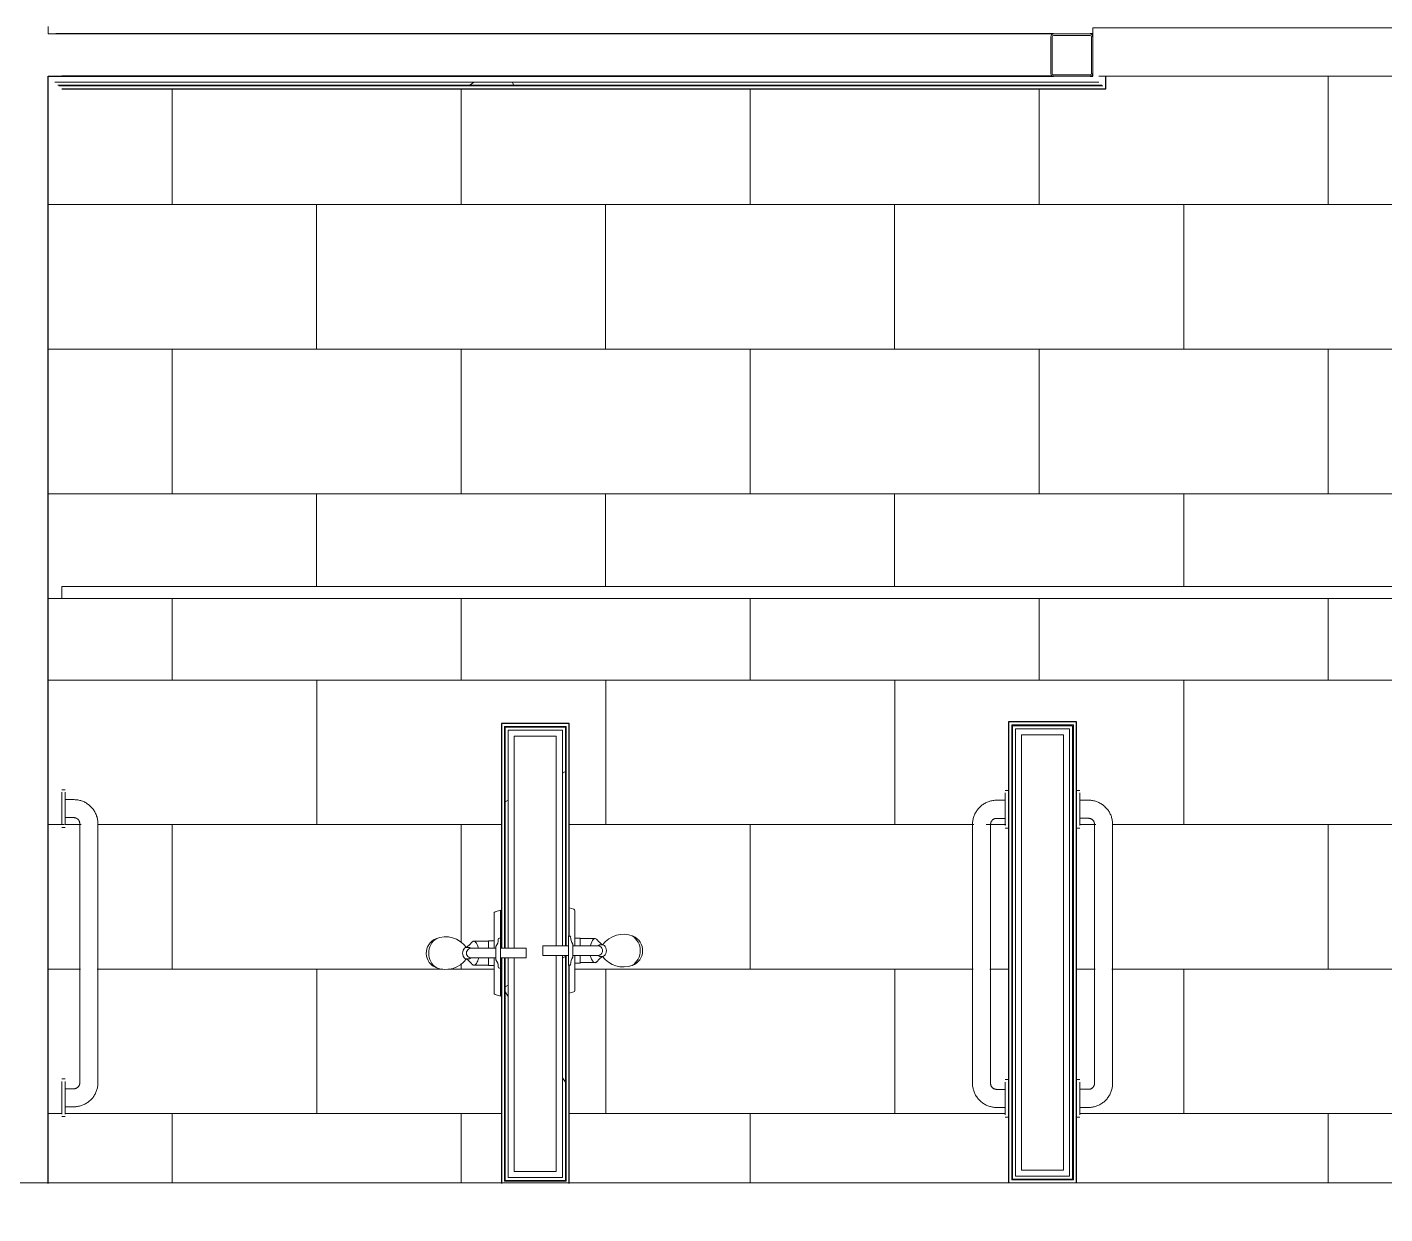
# Model space of a CAD drawing. Header units: inches. Extents: x 20008 to 27263, y -26025 to -19005.
# Drawn here: x 25519.6 to 25632.4, y -22789.9 to -22691.4 of the extents above; entities that cross this region are included whole.
import ezdxf

# ---------------------------------------------------------------- set-up
doc = ezdxf.new("R2010")
doc.units = ezdxf.units.IN
doc.header["$MEASUREMENT"] = 0
for name, color, linetype, lineweight in [('A-FLOR', 192, 'Continuous', 9), ('A-FLOR-PATT', 8, 'Continuous', 9), ('A-GENM', 13, 'Continuous', 9), ('A-WALL', 113, 'Continuous', 9), ('A-WALL-PATT', 111, 'Continuous', 25), ('I-WALL', 2, 'Continuous', 9), ('P-SANR-FIXT', 6, 'Continuous', 9), ('Q-SPCQ', 91, 'Continuous', 9), ('S-BEAM', 12, 'Continuous', 9), ('S-COLS', 52, 'Continuous', 9)]:
    doc.layers.add(name, color=color, linetype=linetype, lineweight=lineweight)
pattern_1 = [(296.565, (38.4, 23.04), (0.00014, 153.59998), [17.173, -326.287]), (33.69, (46.08, 7.68), (0.0002, 153.6001), [27.691, -526.122]), (33.69, (199.68, 7.68), (0.0002, 153.6001), [27.691, -526.122]), (33.69, (353.28, 7.68), (0.0002, 153.6001), [27.691, -526.122]), (116.565, (69.12, 23.04), (0.00014, 153.59998), [17.173, -326.287]), (213.69, (61.44, 38.4), (0.0002, 153.6001), [27.691, -526.122]), (213.69, (215.04, 38.4), (0.0002, 153.6001), [27.691, -526.122]), (213.69, (368.64, 38.4), (0.0002, 153.6001), [27.691, -526.122]), (26.565, (99.84, 23.04), (0.00014, 153.6), [34.346, -309.114]), (26.565, (253.44, 23.04), (0.00014, 153.6), [34.346, -309.114]), (270, (130.56, 38.4), (153.6, 9e-15), [15.36, -138.24]), (225, (130.56, 23.04), (-1e-14, 153.60056), [21.722, -195.501]), (135, (115.2, 7.68), (1e-14, 153.60056), [21.722, -195.501]), (288.435, (69.12, 69.12), (0.00018, 153.600364), [24.286, -461.44]), (18.435, (76.8, 46.08), (0.0002, 153.60036), [24.286, -461.44]), (18.435, (230.4, 46.08), (0.0002, 153.60036), [24.286, -461.44]), (18.435, (384, 46.08), (0.0002, 153.60036), [24.286, -461.44]), (135, (99.84, 53.76), (1e-14, 153.60056), [21.722, -195.501]), (180, (84.48, 69.12), (-2e-14, -153.6), [15.36, -138.24]), (251.565, (30.72, 107.52), (-0.00018, 153.600364), [24.286, -461.44]), (315, (23.04, 84.48), (-1e-14, 153.60056), [21.722, -195.501]), (71.565, (38.4, 69.12), (-0.00018, 153.600364), [24.286, -461.44]), (135, (46.08, 92.16), (1e-14, 153.60056), [21.722, -195.501]), (225, (92.16, 107.52), (-1e-14, 153.60056), [21.722, -195.501]), (123.69, (76.8, 92.16), (0.00018, 153.6001), [27.691, -526.122]), (123.69, (230.4, 92.16), (0.00018, 153.6001), [27.691, -526.122]), (26.565, (61.44, 115.2), (0.00014, 153.6), [17.173, -326.287]), (26.565, (215.04, 115.2), (0.00014, 153.6), [17.173, -326.287]), (315, (76.8, 122.88), (-1e-14, 153.60056), [21.722, -195.501]), (213.69, (145.92, 145.92), (0.0002, 153.6001), [27.691, -526.122]), (213.69, (299.52, 145.92), (0.0002, 153.6001), [27.691, -526.122]), (213.69, (453.12, 145.92), (0.0002, 153.6001), [27.691, -526.122]), (296.565, (122.88, 130.56), (0.00014, 153.59998), [17.173, -326.287]), (45, (130.56, 115.2), (1e-14, 153.60056), [21.722, -195.501]), (90, (145.92, 130.56), (-153.6, 9e-15), [15.36, -138.24]), (213.69, (76.8, 153.6), (0.0002, 153.6001), [27.691, -526.122]), (213.69, (230.4, 153.6), (0.0002, 153.6001), [27.691, -526.122]), (213.69, (384, 153.6), (0.0002, 153.6001), [27.691, -526.122]), (315, (53.76, 138.24), (-1e-14, 153.60056), [10.861, -206.362]), (26.565, (61.44, 130.56), (0.00014, 153.6), [17.173, -326.287]), (26.565, (215.04, 130.56), (0.00014, 153.6), [17.173, -326.287]), (90, (76.8, 138.24), (-153.6, 9e-15), [15.36, -138.24]), (333.435, (15.36, 145.92), (-0.00014, 153.6), [17.173, -326.287]), (333.435, (168.96, 145.92), (-0.00014, 153.6), [17.173, -326.287]), (243.435, (30.72, 138.24), (-0.00014, 153.59998), [17.173, -326.287]), (161.565, (23.04, 122.88), (-0.0002, 153.60036), [24.286, -461.44]), (161.565, (176.64, 122.88), (-0.0002, 153.60036), [24.286, -461.44]), (161.565, (330.24, 122.88), (-0.0002, 153.60036), [24.286, -461.44]), (45, (0, 130.56), (1e-14, 153.60056), [21.722, -195.501]), (26.565, (7.68, 0), (0.00014, 153.6), [17.173, -326.287]), (26.565, (161.28, 0), (0.00014, 153.6), [17.173, -326.287]), (116.565, (23.04, 7.68), (0.00014, 153.59998), [17.173, -326.287]), (206.565, (15.36, 23.04), (0.00014, 153.6), [17.173, -326.287]), (206.565, (168.96, 23.04), (0.00014, 153.6), [17.173, -326.287]), (296.565, (0, 15.36), (0.00014, 153.59998), [17.173, -326.287]), (14.036, (115.2, 69.12), (0.0002, 153.6), [31.665, -601.644]), (14.036, (268.8, 69.12), (0.0002, 153.6), [31.665, -601.644]), (14.036, (422.4, 69.12), (0.0002, 153.6), [31.665, -601.644]), (14.036, (576, 69.12), (0.0002, 153.6), [31.665, -601.644]), (135, (145.92, 76.8), (1e-14, 153.60056), [21.722, -195.501]), (198.435, (130.56, 92.16), (0.0002, 153.60036), [24.286, -461.44]), (198.435, (284.16, 92.16), (0.0002, 153.60036), [24.286, -461.44]), (198.435, (437.76, 92.16), (0.0002, 153.60036), [24.286, -461.44]), (296.565, (107.52, 84.48), (0.00014, 153.59998), [17.173, -326.287]), (333.435, (7.68, 46.08), (-0.00014, 153.6), [17.173, -326.287]), (333.435, (161.28, 46.08), (-0.00014, 153.6), [17.173, -326.287]), (45, (23.04, 38.4), (1e-14, 153.60056), [10.861, -206.362]), (116.565, (30.72, 46.08), (0.00014, 153.59998), [17.173, -326.287]), (225, (23.04, 61.44), (-1e-14, 153.60056), [21.722, -195.501])]

# ---------------------------------------------------------------- blocks, each defined once
blk = doc.blocks.new('817_Grab_Bars - 8170-001240-V50-Site Plan - Phase 1')
at = {"layer": 'Q-SPCQ', "color": 7}
for p, q in [((25522.8, -22754.67), (25522.52, -22754.67)), ((25522.52, -22756.23), (25522.52, -22754.88)), ((25522.8, -22754.88), (25522.8, -22756.23)), ((25523.52, -22755.48), (25522.8, -22755.48)), ((25522.52, -22757.59), (25522.52, -22756.23)), ((25522.8, -22756.23), (25522.8, -22757.59)), ((25522.52, -22757.8), (25522.8, -22757.8)), ((25522.8, -22756.98), (25523.52, -22756.98)), ((25524.02, -22757.48), (25524.02, -22778.98)), ((25525.52, -22778.98), (25525.52, -22757.48)), ((25522.8, -22778.67), (25522.52, -22778.67)), ((25522.52, -22780.23), (25522.52, -22778.88)), ((25522.8, -22778.88), (25522.8, -22780.23)), ((25522.52, -22781.59), (25522.52, -22780.23)), ((25523.52, -22779.48), (25522.8, -22779.48)), ((25522.8, -22780.23), (25522.8, -22781.59)), ((25522.8, -22780.98), (25523.52, -22780.98)), ((25522.52, -22781.8), (25522.8, -22781.8))]:
    blk.add_line(p, q, dxfattribs=at)
at = {"layer": 'Q-SPCQ', "color": 7, "flags": 128}
for points in [[(25525.52, -22757.48), (25525.51, -22757.4), (25525.51, -22757.32), (25525.5, -22757.25), (25525.49, -22757.17), (25525.48, -22757.09), (25525.46, -22757.01), (25525.44, -22756.93), (25525.41, -22756.86), (25525.39, -22756.78), (25525.36, -22756.71), (25525.32, -22756.63), (25525.29, -22756.56), (25525.25, -22756.49), (25525.21, -22756.42), (25525.17, -22756.36), (25525.12, -22756.29), (25525.07, -22756.23), (25525.02, -22756.17), (25524.96, -22756.11), (25524.91, -22756.05), (25524.85, -22756), (25524.79, -22755.94), (25524.73, -22755.89), (25524.66, -22755.85), (25524.6, -22755.8), (25524.53, -22755.76), (25524.46, -22755.72), (25524.39, -22755.68), (25524.31, -22755.65), (25524.24, -22755.62), (25524.16, -22755.59), (25524.09, -22755.57), (25524.01, -22755.55), (25523.93, -22755.53), (25523.86, -22755.51), (25523.78, -22755.5), (25523.7, -22755.49), (25523.62, -22755.49), (25523.54, -22755.48), (25523.52, -22755.48)], [(25523.52, -22756.98), (25523.54, -22756.98), (25523.56, -22756.99), (25523.58, -22756.99), (25523.59, -22756.99), (25523.61, -22756.99), (25523.63, -22757), (25523.65, -22757), (25523.67, -22757.01), (25523.69, -22757.02), (25523.71, -22757.02), (25523.73, -22757.03), (25523.75, -22757.04), (25523.76, -22757.05), (25523.78, -22757.06), (25523.8, -22757.07), (25523.81, -22757.08), (25523.83, -22757.1), (25523.84, -22757.11), (25523.86, -22757.12), (25523.87, -22757.14), (25523.89, -22757.15), (25523.9, -22757.17), (25523.91, -22757.18), (25523.92, -22757.2), (25523.94, -22757.21), (25523.95, -22757.23), (25523.96, -22757.25), (25523.97, -22757.27), (25523.97, -22757.28), (25523.98, -22757.3), (25523.99, -22757.32), (25523.99, -22757.34), (25524, -22757.36), (25524, -22757.38), (25524.01, -22757.4), (25524.01, -22757.42), (25524.01, -22757.44), (25524.01, -22757.46), (25524.02, -22757.48), (25524.02, -22757.48)], [(25523.52, -22780.98), (25523.6, -22780.98), (25523.68, -22780.98), (25523.75, -22780.97), (25523.83, -22780.96), (25523.91, -22780.94), (25523.99, -22780.93), (25524.07, -22780.91), (25524.14, -22780.88), (25524.22, -22780.86), (25524.29, -22780.83), (25524.37, -22780.79), (25524.44, -22780.76), (25524.51, -22780.72), (25524.58, -22780.68), (25524.64, -22780.64), (25524.71, -22780.59), (25524.77, -22780.54), (25524.83, -22780.49), (25524.89, -22780.43), (25524.95, -22780.38), (25525, -22780.32), (25525.06, -22780.26), (25525.11, -22780.2), (25525.15, -22780.13), (25525.2, -22780.07), (25525.24, -22780), (25525.28, -22779.93), (25525.32, -22779.86), (25525.35, -22779.78), (25525.38, -22779.71), (25525.41, -22779.63), (25525.43, -22779.56), (25525.45, -22779.48), (25525.47, -22779.4), (25525.49, -22779.32), (25525.5, -22779.25), (25525.51, -22779.17), (25525.51, -22779.09), (25525.52, -22779.01), (25525.52, -22778.98)], [(25524.02, -22778.98), (25524.01, -22779), (25524.01, -22779.02), (25524.01, -22779.04), (25524.01, -22779.06), (25524.01, -22779.08), (25524, -22779.1), (25524, -22779.12), (25523.99, -22779.14), (25523.98, -22779.16), (25523.98, -22779.18), (25523.97, -22779.2), (25523.96, -22779.22), (25523.95, -22779.23), (25523.94, -22779.25), (25523.93, -22779.27), (25523.92, -22779.28), (25523.9, -22779.3), (25523.89, -22779.31), (25523.88, -22779.33), (25523.86, -22779.34), (25523.85, -22779.36), (25523.83, -22779.37), (25523.82, -22779.38), (25523.8, -22779.39), (25523.79, -22779.41), (25523.77, -22779.42), (25523.75, -22779.43), (25523.73, -22779.43), (25523.71, -22779.44), (25523.7, -22779.45), (25523.68, -22779.46), (25523.66, -22779.46), (25523.64, -22779.47), (25523.62, -22779.47), (25523.6, -22779.48), (25523.58, -22779.48), (25523.56, -22779.48), (25523.54, -22779.48), (25523.52, -22779.48), (25523.52, -22779.48)]]:
    blk.add_lwpolyline(points, dxfattribs=at)
blk = doc.blocks.new('817_Grab_Bars - 8170-001240-25748-Site Plan - Phase 1')
at = {"layer": 'Q-SPCQ', "color": 7}
for p, q in [((25395.61, -22755.55), (25394.89, -22755.55)), ((25395.89, -22754.73), (25395.61, -22754.73)), ((25395.61, -22756.3), (25395.61, -22754.94)), ((25395.61, -22757.65), (25395.61, -22756.3)), ((25392.89, -22757.55), (25392.89, -22779.05)), ((25394.39, -22779.05), (25394.39, -22757.55)), ((25394.89, -22757.05), (25395.61, -22757.05)), ((25395.61, -22757.86), (25395.89, -22757.86)), ((25395.89, -22778.73), (25395.61, -22778.73)), ((25395.61, -22780.3), (25395.61, -22778.94)), ((25395.61, -22779.55), (25394.89, -22779.55)), ((25395.61, -22781.65), (25395.61, -22780.3)), ((25394.89, -22781.05), (25395.61, -22781.05)), ((25395.61, -22781.86), (25395.89, -22781.86))]:
    blk.add_line(p, q, dxfattribs=at)
at = {"layer": 'Q-SPCQ', "color": 7, "flags": 128}
for points in [[(25394.89, -22755.55), (25394.81, -22755.55), (25394.73, -22755.55), (25394.65, -22755.56), (25394.57, -22755.57), (25394.49, -22755.59), (25394.41, -22755.6), (25394.34, -22755.62), (25394.26, -22755.65), (25394.19, -22755.68), (25394.11, -22755.7), (25394.04, -22755.74), (25393.97, -22755.77), (25393.9, -22755.81), (25393.83, -22755.85), (25393.76, -22755.9), (25393.7, -22755.94), (25393.63, -22755.99), (25393.57, -22756.04), (25393.51, -22756.1), (25393.46, -22756.15), (25393.4, -22756.21), (25393.35, -22756.27), (25393.3, -22756.34), (25393.25, -22756.4), (25393.21, -22756.47), (25393.17, -22756.53), (25393.13, -22756.6), (25393.09, -22756.68), (25393.06, -22756.75), (25393.03, -22756.82), (25393, -22756.9), (25392.97, -22756.97), (25392.95, -22757.05), (25392.93, -22757.13), (25392.92, -22757.21), (25392.91, -22757.29), (25392.9, -22757.37), (25392.89, -22757.45), (25392.89, -22757.53), (25392.89, -22757.55)], [(25394.39, -22757.55), (25394.39, -22757.53), (25394.39, -22757.51), (25394.39, -22757.49), (25394.4, -22757.47), (25394.4, -22757.45), (25394.4, -22757.43), (25394.41, -22757.41), (25394.42, -22757.39), (25394.42, -22757.37), (25394.43, -22757.35), (25394.44, -22757.33), (25394.45, -22757.32), (25394.46, -22757.3), (25394.47, -22757.28), (25394.48, -22757.26), (25394.49, -22757.25), (25394.5, -22757.23), (25394.51, -22757.22), (25394.53, -22757.2), (25394.54, -22757.19), (25394.56, -22757.17), (25394.57, -22757.16), (25394.59, -22757.15), (25394.6, -22757.14), (25394.62, -22757.13), (25394.64, -22757.12), (25394.65, -22757.11), (25394.67, -22757.1), (25394.69, -22757.09), (25394.71, -22757.08), (25394.73, -22757.07), (25394.75, -22757.07), (25394.77, -22757.06), (25394.79, -22757.06), (25394.81, -22757.05), (25394.83, -22757.05), (25394.84, -22757.05), (25394.86, -22757.05), (25394.88, -22757.05), (25394.89, -22757.05)], [(25392.89, -22779.05), (25392.89, -22779.13), (25392.9, -22779.21), (25392.9, -22779.29), (25392.92, -22779.37), (25392.93, -22779.44), (25392.95, -22779.52), (25392.97, -22779.6), (25392.99, -22779.68), (25393.02, -22779.75), (25393.05, -22779.83), (25393.08, -22779.9), (25393.12, -22779.97), (25393.15, -22780.04), (25393.2, -22780.11), (25393.24, -22780.18), (25393.29, -22780.24), (25393.34, -22780.3), (25393.39, -22780.37), (25393.44, -22780.42), (25393.5, -22780.48), (25393.56, -22780.54), (25393.62, -22780.59), (25393.68, -22780.64), (25393.74, -22780.69), (25393.81, -22780.73), (25393.88, -22780.77), (25393.95, -22780.81), (25394.02, -22780.85), (25394.09, -22780.88), (25394.17, -22780.91), (25394.24, -22780.94), (25394.32, -22780.96), (25394.39, -22780.98), (25394.47, -22781), (25394.55, -22781.02), (25394.63, -22781.03), (25394.71, -22781.04), (25394.79, -22781.04), (25394.87, -22781.05), (25394.89, -22781.05)], [(25394.89, -22779.55), (25394.87, -22779.55), (25394.85, -22779.55), (25394.83, -22779.54), (25394.81, -22779.54), (25394.79, -22779.54), (25394.77, -22779.53), (25394.75, -22779.53), (25394.73, -22779.52), (25394.71, -22779.51), (25394.7, -22779.51), (25394.68, -22779.5), (25394.66, -22779.49), (25394.64, -22779.48), (25394.62, -22779.47), (25394.61, -22779.46), (25394.59, -22779.45), (25394.58, -22779.44), (25394.56, -22779.42), (25394.55, -22779.41), (25394.53, -22779.4), (25394.52, -22779.38), (25394.5, -22779.37), (25394.49, -22779.35), (25394.48, -22779.33), (25394.47, -22779.32), (25394.46, -22779.3), (25394.45, -22779.28), (25394.44, -22779.26), (25394.43, -22779.25), (25394.42, -22779.23), (25394.42, -22779.21), (25394.41, -22779.19), (25394.41, -22779.17), (25394.4, -22779.15), (25394.4, -22779.13), (25394.39, -22779.11), (25394.39, -22779.09), (25394.39, -22779.07), (25394.39, -22779.05), (25394.39, -22779.05)]]:
    blk.add_lwpolyline(points, dxfattribs=at)
blk = doc.blocks.new('Shower Tile Threshold - Shower Tile Threshold-209406-Site Plan - Phase 1')
at = {"layer": 'A-GENM', "color": 7}
for p, q in [((-36, -5.8), (-36, -5.5)), ((12, -5.5), (12, -5.8)), ((-36, -6), (-36, -5.8)), ((-36, -6), (12, -6)), ((12, -5.8), (12, -6))]:
    blk.add_line(p, q, dxfattribs=at)
blk = doc.blocks.new('Shower-Unit-Zurn-Z7301-SS-MT-DV2P-HW - Z7301-SS-MT-DV2P-HW-253514-Site Plan - Phase 1')
at = {"layer": 'P-SANR-FIXT', "color": 7}
for p, q in [((-0.48, 2.64), (-0.48, 2.84)), ((-0.4, 0.38), (-0.4, 2.46)), ((0.4, 2.46), (0.4, 0.38)), ((0.48, 2.84), (0.48, 2.64)), ((-1, 0.99), (-1, 2.23)), ((1, 2.23), (1, 0.99)), ((-3.56, 0), (-3.43, 0.45)), ((-1.24, 0), (-3.56, 0)), ((-3.31, 0.54), (-1.03, 0.54)), ((-1.24, 0), (-1.24, 0.1)), ((-1.03, 0.99), (-1, 0.99)), ((-1.03, 0.54), (-1.03, 0.99)), ((-1.03, 0.54), (-0.4, 0.54)), ((-1, 0.99), (-0.4, 0.99)), ((-0.55, 0.38), (-0.4, 0.38)), ((-0.4, 0.38), (0.4, 0.38)), ((0.4, 0.99), (1, 0.99)), ((0.4, 0.54), (1.03, 0.54)), ((0.4, 0.38), (0.55, 0.38)), ((1, 0.99), (1.03, 0.99)), ((1.03, 0.99), (1.03, 0.54)), ((1.03, 0.54), (3.31, 0.54)), ((1.24, 0.1), (1.24, 0)), ((3.56, 0), (1.24, 0)), ((3.43, 0.45), (3.56, 0)), ((-0.4, 0), (-1.24, 0)), ((-0.4, -2.13), (-0.4, 0)), ((-0.4, 0), (0.4, 0)), ((0.4, 0), (0.4, -2.13)), ((1.24, 0), (0.4, 0)), ((0.4, -2.13), (-0.4, -2.13))]:
    blk.add_line(p, q, dxfattribs=at)
for centre, radius, start, end in [((0, 4.86), 1.31, 23.5819, 159.9825), ((0, 4.51), 1.46, 32.9208, 147.0792), ((0.79, 4.57), 2.15, 159.9825, 233.8466), ((-0.79, 4.57), 2.15, 306.1534, 22.1739), ((-0.63, 2.12), 0.388, 129.5027, 162.4973), ((-2.26, 4.09), 2.18, 309.5027, 324.82), ((2.26, 4.09), 2.18, 215.1859, 230.4973), ((0.63, 2.12), 0.388, 17.5027, 50.4973), ((-3.31, 0.42), 0.125, 90, 164), ((-1.14, 0.1), 0.0945, 90, 180), ((-1.14, 1.21), 1.02, 270, 305.478), ((1.14, 1.21), 1.02, 234.522, 270), ((1.14, 0.1), 0.0945, 0, 90), ((3.31, 0.42), 0.125, 16, 90)]:
    blk.add_arc(centre, radius, start, end, dxfattribs=at)
for centre, major_axis, ratio, start_param, end_param in [((0, 2.84), (0.476, 0), 0.662364, 0, 3.141593), ((0, 2.46), (0.4, 0), 0.941821, 0, 3.141593), ((-0.11, 2.15), (1.11, 0.08), 0.351489, 5.17721, 6.593422)]:
    blk.add_ellipse(centre, major_axis=major_axis, ratio=ratio, start_param=start_param, end_param=end_param, dxfattribs=at)
blk.add_open_spline([(-0.42, 1.83), (-0.46, 1.84), (-0.57, 1.87), (-0.78, 1.95), (-0.96, 2.08), (-1.02, 2.22), (-0.98, 2.3), (-0.94, 2.34)], degree=3, knots=[0.0572746, 0.0572746, 0.0572746, 0.0572746, 0.1428571, 0.2857143, 0.5714286, 0.7857143, 1, 1, 1, 1], dxfattribs=at)
for points in [[(-0.4, 2.46), (-0.42, 2.48), (-0.44, 2.52), (-0.47, 2.58), (-0.48, 2.62), (-0.48, 2.64)], [(0.48, 2.64), (0.48, 2.62), (0.47, 2.58), (0.44, 2.52), (0.42, 2.48), (0.4, 2.46)]]:
    blk.add_open_spline(points, degree=3, dxfattribs=at)
blk = doc.blocks.new('Shower-Unit-Zurn-Z7301-SS-MT-DV2P-HW - Z7301-SS-MT-DV2P-HW-253545-Site Plan - Phase 1')
at = {"layer": 'P-SANR-FIXT', "color": 7}
for p, q in [((0.4, 2.13), (-0.4, 2.13)), ((-0.4, 2.13), (-0.4, 0)), ((0.4, 0), (0.4, 2.13)), ((-0.4, 0), (-1.24, 0)), ((-1.24, 0), (-1.24, -0.1)), ((-0.4, 0), (0.4, 0)), ((1.24, 0), (0.4, 0)), ((1.24, -0.1), (1.24, 0)), ((-3.54, -0.06), (-3.43, -0.45)), ((-3.31, -0.54), (-1.03, -0.54)), ((-1.03, -0.54), (-0.4, -0.54)), ((-1.03, -0.54), (-1.03, -0.99)), ((-1.03, -0.99), (-1, -0.99)), ((-1, -0.99), (-0.4, -0.99)), ((-1, -0.99), (-1, -2.23)), ((-0.55, -0.38), (-0.4, -0.38)), ((-0.4, -0.38), (-0.4, -2.46)), ((-0.4, -0.38), (0.4, -0.38)), ((0.4, -2.46), (0.4, -0.38)), ((0.4, -0.38), (0.55, -0.38)), ((0.4, -0.54), (1.03, -0.54)), ((0.4, -0.99), (1, -0.99)), ((1, -2.23), (1, -0.99)), ((1, -0.99), (1.03, -0.99)), ((1.03, -0.99), (1.03, -0.54)), ((1.03, -0.54), (3.31, -0.54)), ((3.43, -0.45), (3.54, -0.06)), ((-0.48, -2.64), (-0.48, -2.84)), ((0.48, -2.84), (0.48, -2.64))]:
    blk.add_line(p, q, dxfattribs=at)
for centre, radius, start, end in [((-3.31, -0.42), 0.125, 196, 270), ((-1.14, -0.1), 0.0945, 180, 270), ((-1.14, -1.21), 1.02, 54.522, 90), ((1.14, -1.21), 1.02, 90, 125.478), ((1.14, -0.1), 0.0945, 270, 360), ((3.31, -0.42), 0.125, 270, 344), ((-0.63, -2.12), 0.388, 197.5027, 230.4973), ((0.63, -2.12), 0.388, 309.5027, 342.4973), ((0.79, -4.57), 2.15, 126.1534, 200.0175), ((-2.26, -4.09), 2.18, 35.18, 50.4973), ((2.26, -4.09), 2.18, 129.5027, 144.8141), ((-0.79, -4.57), 2.15, 337.8261, 53.8466), ((0, -4.86), 1.31, 200.0175, 336.4181), ((0, -4.51), 1.46, 212.9208, 327.0792)]:
    blk.add_arc(centre, radius, start, end, dxfattribs=at)
for centre, major_axis, ratio, start_param, end_param in [((-0.11, -2.15), (-1.11, 0.08), 0.351489, 2.831356, 4.247568), ((0, -2.84), (-0.476, 0), 0.662364, 0, 3.141593), ((0, -2.46), (-0.4, 0), 0.941821, 0, 3.141593)]:
    blk.add_ellipse(centre, major_axis=major_axis, ratio=ratio, start_param=start_param, end_param=end_param, dxfattribs=at)
blk.add_open_spline([(-0.42, -1.83), (-0.46, -1.84), (-0.57, -1.87), (-0.78, -1.95), (-0.96, -2.08), (-1.02, -2.22), (-0.98, -2.3), (-0.94, -2.34)], degree=3, knots=[0.0572746, 0.0572746, 0.0572746, 0.0572746, 0.1428571, 0.2857143, 0.5714286, 0.7857143, 1, 1, 1, 1], dxfattribs=at)
for points in [[(-0.4, -2.46), (-0.42, -2.48), (-0.44, -2.52), (-0.47, -2.58), (-0.48, -2.62), (-0.48, -2.64)], [(0.48, -2.64), (0.48, -2.62), (0.47, -2.58), (0.44, -2.52), (0.42, -2.48), (0.4, -2.46)]]:
    blk.add_open_spline(points, degree=3, dxfattribs=at)
blk = doc.blocks.new('HSS-Hollow Structural Section-Column - HSS3-1_2X3-1_2X1_8-V65-Site Plan - Phase 1')
at = {"layer": 'S-COLS'}
h = blk.add_hatch(dxfattribs=at)
h.set_pattern_fill('FP_32', color=256, style=0, pattern_type=2)
h.set_pattern_definition([(45, (-25606.39, 22693.678), (-25.342707, 25.342707), []), (45, (-25606.39, 22732.078), (-25.342707, 25.342707), [])])
h.paths.add_polyline_path([(1.52, -1.75), (1.52, -1.63), (-1.52, -1.75)], flags=0)
h.paths.add_polyline_path([(1.63, -1.52), (1.75, -1.52), (1.63, 1.52)], flags=0)
h.paths.add_polyline_path([(-1.75, -1.52), (-1.63, -1.52), (-1.75, 1.52)], flags=0)
at = {"layer": 'S-COLS', "color": 50, "lineweight": 15}
for p, q in [((-1.75, 1.52), (-1.75, -1.52)), ((-1.63, -1.52), (-1.63, 1.52)), ((1.52, 1.75), (-1.52, 1.75)), ((-1.52, 1.63), (1.52, 1.63)), ((1.63, 1.52), (1.63, -1.52)), ((1.75, -1.52), (1.75, 1.52)), ((1.52, -1.63), (-1.52, -1.63)), ((-1.52, -1.75), (1.52, -1.75))]:
    blk.add_line(p, q, dxfattribs=at)
for centre, radius, start, end in [((-1.52, 1.52), 0.232, 90, 180), ((-1.52, 1.52), 0.116, 90, 180), ((1.52, 1.52), 0.232, 360, 90), ((1.52, 1.52), 0.116, 0, 90), ((-1.52, -1.52), 0.232, 180, 270), ((-1.52, -1.52), 0.116, 180, 270), ((1.52, -1.52), 0.232, 270, 360), ((1.52, -1.52), 0.116, 270, 360)]:
    blk.add_arc(centre, radius, start, end, dxfattribs=at)
blk = doc.blocks.new('Locker Rooms and Restrooms_rvt-1-Site Plan - Phase 1')
at = {"layer": 'A-FLOR-PATT'}
h = blk.add_hatch(dxfattribs=at)
h.set_pattern_fill('FP_31', color=27, style=0, pattern_type=2)
h.set_pattern_definition([(180, (26059.64, -22730.123), (48, -23.996), [48, 0, 0, 0]), (270, (26035.64, -22718.125), (48, 3e-15), [11.998, -11.998]), (270, (26047.64, -22730.123), (48, 3e-15), [11.998, -11.998]), (270, (26023.64, -22730.123), (48, 3e-15), [11.998, -11.998]), (180, (26059.64, -22742.12), (48, -23.996), [48, 0, 0, 0]), (270, (26011.64, -22718.125), (48, 3e-15), [11.998, -11.998])])
h.paths.add_polyline_path([(25521.39, -22738.8), (25522.52, -22738.8), (25522.52, -22737.8), (25736.83, -22737.8), (25736.83, -22738.8), (25737.27, -22738.8), (25737.27, -22695.43), (25608.64, -22695.45), (25608.64, -22695.93), (25608.89, -22695.93), (25608.95, -22696.24), (25609.2, -22696.24), (25609.2, -22696.49), (25522.52, -22696.49), (25522.52, -22696.18), (25522.27, -22696.18), (25522.2, -22695.93), (25521.95, -22695.93), (25521.95, -22695.43), (25521.39, -22695.43), (25521.39, -22722.09)], flags=0)
h = blk.add_hatch(dxfattribs=at)
h.set_pattern_fill('FP_30', color=27, style=0, pattern_type=2)
h.set_pattern_definition([(0, (25627.648, -22757.59), (-48, 23.996), [48, 0, 0, 0]), (90, (25651.65, -22769.59), (-48, 3e-15), [11.998, -11.998]), (90, (25639.65, -22757.59), (-48, 3e-15), [11.998, -11.998]), (90, (25663.65, -22757.59), (-48, 3e-15), [11.998, -11.998]), (0, (25627.648, -22745.592), (-48, 23.996), [48, 0, 0, 0]), (90, (25675.65, -22769.59), (-48, 3e-15), [11.998, -11.998])])
h.paths.add_polyline_path([(25531.71, -22796.91), (25672.89, -22796.8), (25672.83, -22795.3), (25521.39, -22795.3), (25521.39, -22796.91)], flags=0)
h.paths.add_polyline_path([(25559.27, -22749.17), (25559.34, -22749.48), (25559.33, -22749.42)], flags=0)
h.paths.add_polyline_path([(25599.14, -22780.23), (25599.48, -22780.23), (25599.41, -22780.04), (25599.14, -22780.07)], flags=0)
h.paths.add_polyline_path([(25598.95, -22756.54), (25598.95, -22756.88), (25599.12, -22756.86), (25599.1, -22756.54), (25598.98, -22756.54)], flags=0)
h.paths.add_polyline_path([(25601.39, -22749.04), (25601.47, -22749.35), (25601.45, -22749.29)], flags=0)
h.paths.add_polyline_path([(25608.76, -22756.35), (25608.42, -22756.35), (25608.49, -22756.53), (25608.76, -22756.5)], flags=0)
h.paths.add_polyline_path([(25608.96, -22780.03), (25608.96, -22779.7), (25608.79, -22779.71), (25608.8, -22780.04), (25608.93, -22780.04)], flags=0)
h.paths.add_polyline_path([(25643.52, -22749.04), (25643.59, -22749.35), (25643.58, -22749.29)], flags=0)
h.paths.add_polyline_path([(25683.39, -22778.53), (25683.73, -22778.53), (25683.66, -22778.34), (25683.39, -22778.37)], flags=0)
h.paths.add_polyline_path([(25683.2, -22754.84), (25683.2, -22755.18), (25683.37, -22755.16), (25683.35, -22754.83), (25683.23, -22754.84)], flags=0)
h.paths.add_polyline_path([(25558.44, -22787.3), (25559.02, -22787.3), (25558.95, -22771.8), (25558.41, -22771.55), (25558.41, -22769.26), (25556.49, -22769.06), (25556.12, -22768.71), (25555.41, -22769.31), (25554.97, -22769.49), (25554.5, -22769.57), (25554.02, -22769.55), (25553.3, -22769.27), (25552.95, -22768.87), (25552.83, -22768.58), (25552.91, -22767.67), (25553.37, -22767.15), (25553.64, -22767.01), (25554.5, -22766.88), (25555.41, -22767.14), (25556.27, -22767.64), (25556.72, -22767.24), (25558.41, -22767.21), (25558.44, -22764.91), (25558.95, -22764.67), (25559.02, -22749.17), (25564.64, -22749.17), (25564.64, -22764.49), (25565.12, -22764.71), (25565.12, -22766.99), (25567.04, -22767.2), (25567.41, -22767.55), (25568.12, -22766.92), (25569.03, -22766.67), (25569.96, -22766.82), (25570.45, -22767.2), (25570.72, -22767.75), (25570.58, -22768.66), (25570.16, -22769.11), (25569.51, -22769.34), (25569.03, -22769.36), (25568.56, -22769.28), (25567.99, -22769.02), (25567.53, -22768.62), (25567.4, -22768.5), (25566.81, -22769.02), (25565.12, -22769.05), (25565.12, -22771.34), (25564.64, -22771.58), (25564.64, -22787.3), (25601.14, -22787.3), (25601.14, -22781.64), (25600.86, -22781.64), (25600.86, -22780.94), (25600.14, -22780.94), (25600.14, -22780.66), (25599.54, -22780.7), (25599.38, -22780.58), (25599.07, -22780.16), (25598.67, -22779.75), (25598.52, -22779.86), (25598.36, -22779.72), (25598.42, -22779.38), (25598.24, -22779.04), (25598.14, -22779.04), (25598.24, -22757.54), (25598.52, -22757.54), (25598.45, -22757.11), (25598.6, -22756.77), (25598.98, -22756.51), (25599.42, -22756.06), (25599.28, -22755.95), (25599.55, -22755.79), (25599.8, -22755.82), (25600.86, -22755.64), (25600.86, -22754.93), (25601.14, -22754.93), (25601.14, -22749.04), (25606.77, -22749.04), (25606.77, -22754.93), (25607.05, -22754.93), (25607.05, -22755.64), (25607.77, -22755.64), (25607.77, -22755.91), (25608.37, -22755.88), (25608.53, -22756), (25608.83, -22756.41), (25609.24, -22756.82), (25609.39, -22756.71), (25609.54, -22756.85), (25609.48, -22757.2), (25609.66, -22757.54), (25609.77, -22757.54), (25609.66, -22779.04), (25609.39, -22779.04), (25609.46, -22779.47), (25609.3, -22779.8), (25608.93, -22780.06), (25608.48, -22780.51), (25608.63, -22780.62), (25608.37, -22780.79), (25608.11, -22780.76), (25607.05, -22780.94), (25607.05, -22781.64), (25606.77, -22781.64), (25606.77, -22787.3), (25643.27, -22787.3), (25643.2, -22771.58), (25642.66, -22771.34), (25642.66, -22769.05), (25640.74, -22768.84), (25640.37, -22768.5), (25639.66, -22769.1), (25639.22, -22769.28), (25638.6, -22769.36), (25638.27, -22769.34), (25637.55, -22769.05), (25637.2, -22768.66), (25637.08, -22768.37), (25637.16, -22767.46), (25637.62, -22766.94), (25637.89, -22766.8), (25638.75, -22766.67), (25639.66, -22766.92), (25640.52, -22767.42), (25640.97, -22767.03), (25642.66, -22766.99), (25642.66, -22764.71), (25643.2, -22764.46), (25643.27, -22749.04), (25648.89, -22749.04), (25648.89, -22764.49), (25649.37, -22764.71), (25649.37, -22766.99), (25651.29, -22767.2), (25651.66, -22767.55), (25652.37, -22766.92), (25653.28, -22766.67), (25654.21, -22766.82), (25654.7, -22767.2), (25654.97, -22767.75), (25654.83, -22768.66), (25654.41, -22769.11), (25653.76, -22769.34), (25653.28, -22769.36), (25652.81, -22769.28), (25652.24, -22769.02), (25651.78, -22768.62), (25651.65, -22768.5), (25651.06, -22769.02), (25649.37, -22769.05), (25649.37, -22771.34), (25648.89, -22771.58), (25648.89, -22787.3), (25672.89, -22787.3), (25672.89, -22786.55), (25686.45, -22786.55), (25686.45, -22785.8), (25685.39, -22785.74), (25685.39, -22779.94), (25685.11, -22779.94), (25685.11, -22779.23), (25684.39, -22779.23), (25684.39, -22778.96), (25683.96, -22779.03), (25683.63, -22778.87), (25683.32, -22778.46), (25682.92, -22778.05), (25682.77, -22778.16), (25682.61, -22778.02), (25682.67, -22777.67), (25682.49, -22777.33), (25682.39, -22777.33), (25682.49, -22755.83), (25682.77, -22755.83), (25682.7, -22755.4), (25682.85, -22755.07), (25683.23, -22754.81), (25683.67, -22754.36), (25683.53, -22754.25), (25683.8, -22754.08), (25684.05, -22754.11), (25685.11, -22753.93), (25685.11, -22753.23), (25685.39, -22753.23), (25685.39, -22749.49), (25700.83, -22749.49), (25700.83, -22756.7), (25701.01, -22756.7), (25701.01, -22757.7), (25702.24, -22757.7), (25702.24, -22751.74), (25702.49, -22751.49), (25715.64, -22751.49), (25716.34, -22751.78), (25716.6, -22752.23), (25716.63, -22752.49), (25716.71, -22770.84), (25717.07, -22771.11), (25717.22, -22771.13), (25722.34, -22771.17), (25722.79, -22771.43), (25723.08, -22772.13), (25723.08, -22782.74), (25732.95, -22782.84), (25732.95, -22783.99), (25722.94, -22783.99), (25722.34, -22784.46), (25722.08, -22784.49), (25719.43, -22784.49), (25719.43, -22785.24), (25720.13, -22785.24), (25720.13, -22785.49), (25717.53, -22785.49), (25717.53, -22785.24), (25718.22, -22785.24), (25718.22, -22784.49), (25702.49, -22784.49), (25702.24, -22784.24), (25702.24, -22778.16), (25701.01, -22778.16), (25701.01, -22779.15), (25700.83, -22779.15), (25700.83, -22785.74), (25699.77, -22785.8), (25699.77, -22786.55), (25737.27, -22786.55), (25737.27, -22768.43), (25736.83, -22768.52), (25736.83, -22772.24), (25736.45, -22772.24), (25736.45, -22771.99), (25735.7, -22771.99), (25735.7, -22768.66), (25735.33, -22768.49), (25735.24, -22781.62), (25734.08, -22781.62), (25733.99, -22767.97), (25733.14, -22768.74), (25731.44, -22768.68), (25730.95, -22768.3), (25730.71, -22767.84), (25730.79, -22766.93), (25731.24, -22766.41), (25731.52, -22766.27), (25732.37, -22766.14), (25733.33, -22766.39), (25733.33, -22766.43), (25734.08, -22766.89), (25734.08, -22759.77), (25733.64, -22759.74), (25733.59, -22759.74), (25733.59, -22759.87), (25733.32, -22759.93), (25733.21, -22759.98), (25731.98, -22760.1), (25730.07, -22759.97), (25729.24, -22760.36), (25728.78, -22760.42), (25728.07, -22760.81), (25727.3, -22760.87), (25726.51, -22760.43), (25726.26, -22759.82), (25726.26, -22759.16), (25726.51, -22758.55), (25726.63, -22758.4), (25727.3, -22758.11), (25728.07, -22758.17), (25730.62, -22759.12), (25731.98, -22758.88), (25733.21, -22759), (25733.64, -22759.12), (25734.08, -22759.12), (25734.16, -22755.37), (25735.33, -22755.37), (25735.33, -22757.99), (25735.46, -22757.99), (25735.33, -22759.12), (25736.45, -22759.12), (25736.45, -22758.74), (25736.83, -22758.74), (25736.83, -22760.24), (25736.45, -22760.24), (25736.45, -22759.87), (25736.2, -22759.87), (25736.29, -22764.18), (25736.83, -22763.93), (25736.83, -22766.56), (25737.27, -22766.46), (25737.27, -22738.8), (25521.39, -22738.8), (25521.39, -22787.3), (25531.71, -22787.3)], flags=0)
h.paths.add_polyline_path([(25559.27, -22787.3), (25559.29, -22787.3), (25559.33, -22787.17), (25559.27, -22787.18)], flags=0)
h.paths.add_polyline_path([(25648.64, -22787.3), (25648.58, -22786.99), (25648.58, -22787.05)], flags=0)
h.paths.add_polyline_path([(25643.52, -22787.3), (25643.58, -22787.05), (25643.52, -22787.07)], flags=0)
h.paths.add_polyline_path([(25601.39, -22787.3), (25601.45, -22787.05), (25601.39, -22787.07)], flags=0)
h.paths.add_polyline_path([(25606.52, -22787.3), (25606.45, -22786.99), (25606.45, -22787.05)], flags=0)
h.paths.add_polyline_path([(25564.36, -22787.3), (25564.39, -22787.3), (25564.33, -22787.1), (25564.33, -22787.17)], flags=0)
h.paths.add_polyline_path([(25692.05, -22786.55), (25696.27, -22786.55), (25696.27, -22750.55), (25689.95, -22750.55), (25689.95, -22778.8), (25695.39, -22778.8), (25695.39, -22779.24), (25692.05, -22779.31), (25691.74, -22779.44), (25691.53, -22779.93), (25691.53, -22786.18), (25691.74, -22786.55)], flags=0)
h.paths.add_polyline_path([(25691.09, -22786.55), (25691.25, -22786.05), (25691.14, -22779.68), (25691.04, -22779.44), (25690.55, -22779.24), (25689.95, -22779.24), (25689.95, -22786.55), (25691.04, -22786.55)], flags=0)
h.paths.add_polyline_path([(25733.79, -22785.49), (25732.53, -22785.49), (25732.53, -22785.24), (25733.22, -22785.24), (25733.29, -22784.24), (25734.43, -22784.24), (25734.43, -22785.24), (25735.13, -22785.24), (25735.13, -22785.49), (25733.83, -22785.49)], flags=0)
h.paths.add_polyline_path([(25733.74, -22783.81), (25733.46, -22783.49), (25733.44, -22783.37), (25733.5, -22783.28), (25733.86, -22783.62), (25733.86, -22783.73), (25733.75, -22783.81)], flags=0)
h.paths.add_polyline_path([(25736.83, -22783.79), (25736.58, -22783.68), (25736.58, -22783.09), (25735.58, -22783.01), (25735.58, -22781.89), (25736.58, -22781.89), (25736.58, -22781.19), (25736.83, -22781.19), (25736.83, -22783.75)], flags=0)
h.paths.add_polyline_path([(25735.03, -22782.57), (25734.69, -22782.28), (25734.7, -22782.1), (25734.83, -22782.12), (25735.06, -22782.35), (25735.14, -22782.42), (25735.05, -22782.54)], flags=0)
h.paths.add_polyline_path([(25524.51, -22756.29), (25524.17, -22756.29), (25524.24, -22756.48), (25524.51, -22756.45)], flags=0)
h.paths.add_polyline_path([(25524.71, -22779.98), (25524.71, -22779.64), (25524.54, -22779.66), (25524.55, -22779.98), (25524.68, -22779.98)], flags=0)
h.paths.add_polyline_path([(25522.52, -22781.59), (25522.52, -22778.88), (25522.8, -22778.98), (25522.8, -22779.58), (25523.52, -22779.58), (25523.52, -22780.04), (25523.87, -22780.04), (25524.04, -22779.88), (25524.36, -22779.62), (25524.57, -22779.34), (25524.68, -22779.3), (25524.47, -22778.98), (25524.02, -22778.88), (25524.12, -22757.48), (25524.57, -22757.48), (25524.57, -22757.13), (25524.47, -22757.09), (25524.15, -22756.64), (25523.87, -22756.43), (25523.83, -22756.32), (25523.52, -22756.53), (25523.52, -22756.88), (25522.8, -22756.88), (25522.8, -22757.59), (25522.52, -22757.48), (25522.52, -22754.88), (25522.8, -22754.88), (25522.8, -22755.58), (25523.52, -22755.58), (25523.52, -22755.86), (25524.12, -22755.82), (25524.28, -22755.95), (25524.58, -22756.36), (25524.99, -22756.77), (25525.14, -22756.66), (25525.29, -22756.8), (25525.23, -22757.14), (25525.41, -22757.48), (25525.52, -22757.48), (25525.41, -22778.98), (25525.14, -22778.98), (25525.21, -22779.42), (25525.05, -22779.75), (25524.68, -22780.01), (25524.23, -22780.46), (25524.38, -22780.57), (25524.11, -22780.73), (25523.86, -22780.7), (25522.8, -22780.88), (25522.8, -22781.59)], flags=0)
h.paths.add_polyline_path([(25599.82, -22780.2), (25600.14, -22779.99), (25600.14, -22779.64), (25600.86, -22779.64), (25600.86, -22778.93), (25601.14, -22778.93), (25601.14, -22757.64), (25600.86, -22757.54), (25600.86, -22756.94), (25600.14, -22756.94), (25600.14, -22756.48), (25599.78, -22756.48), (25599.61, -22756.64), (25599.29, -22756.9), (25599.08, -22757.18), (25598.98, -22757.22), (25599.19, -22757.54), (25599.64, -22757.64), (25599.54, -22779.04), (25599.08, -22779.04), (25599.08, -22779.4), (25599.19, -22779.43), (25599.51, -22779.89), (25599.78, -22780.09), (25599.81, -22780.18)], flags=0)
h.paths.add_polyline_path([(25608.08, -22780.2), (25608.29, -22779.93), (25608.61, -22779.67), (25608.82, -22779.4), (25608.93, -22779.36), (25608.72, -22779.04), (25608.27, -22778.93), (25608.37, -22757.54), (25608.82, -22757.54), (25608.82, -22757.18), (25608.72, -22757.14), (25608.4, -22756.69), (25608.12, -22756.48), (25608.08, -22756.37), (25607.77, -22756.59), (25607.77, -22756.94), (25607.05, -22756.94), (25607.05, -22757.64), (25606.77, -22757.64), (25606.77, -22778.93), (25607.05, -22779.04), (25607.05, -22779.64), (25607.77, -22779.64), (25607.77, -22780.09), (25608.07, -22780.19)], flags=0)
h.paths.add_polyline_path([(25684.07, -22778.5), (25684.39, -22778.29), (25684.39, -22777.93), (25685.11, -22777.93), (25685.11, -22777.23), (25685.39, -22777.23), (25685.39, -22755.94), (25685.11, -22755.83), (25685.11, -22755.23), (25684.39, -22755.23), (25684.39, -22754.78), (25684.03, -22754.78), (25683.86, -22754.94), (25683.54, -22755.2), (25683.33, -22755.48), (25683.23, -22755.51), (25683.44, -22755.83), (25683.89, -22755.94), (25683.79, -22777.33), (25683.33, -22777.33), (25683.33, -22777.69), (25683.44, -22777.73), (25683.76, -22778.18), (25684.03, -22778.39), (25684.06, -22778.47)], flags=0)
h.paths.add_polyline_path([(25702.24, -22777.16), (25702.24, -22772.32), (25701.44, -22771.65), (25700.99, -22770.7), (25700.83, -22769.5), (25700.92, -22765.83), (25701.15, -22764.8), (25701.8, -22763.97), (25702.24, -22763.67), (25702.24, -22758.7), (25701.01, -22758.7), (25700.92, -22759.69), (25700.83, -22759.69), (25700.83, -22776.16), (25701.01, -22776.16), (25701.01, -22777.16), (25701.18, -22777.16)], flags=0)
h.paths.add_polyline_path([(25736.2, -22770.99), (25736.45, -22770.88), (25736.29, -22770.8), (25736.2, -22770.8)], flags=0)
h.paths.add_polyline_path([(25735.5, -22766.5), (25735.7, -22766.32), (25735.64, -22759.87), (25735.33, -22759.98), (25735.33, -22766.5)], flags=0)
h.paths.add_polyline_path([(25734.9, -22753.49), (25734.97, -22753.25), (25735.06, -22753.34), (25734.94, -22753.45)], flags=0)
h.paths.add_polyline_path([(25735.06, -22753.49), (25735.42, -22753.67), (25735.33, -22753.49), (25735.06, -22753.49)], flags=0)
h.paths.add_polyline_path([(25736.58, -22755.79), (25736.58, -22755.09), (25735.58, -22755.03), (25735.5, -22754.04), (25734.94, -22754.01), (25734.86, -22753.75), (25734.94, -22753.65), (25734.9, -22753.49), (25735.06, -22753.49), (25735.24, -22753.26), (25735.58, -22753.21), (25735.83, -22753.12), (25735.83, -22752.84), (25736.55, -22752.84), (25736.58, -22752.14), (25736.83, -22752.14), (25736.83, -22755.79)], flags=0)
h.paths.add_polyline_path([(25734.79, -22754.94), (25734.62, -22754.82), (25734.97, -22754.45), (25735.06, -22754.45), (25735.06, -22754.63), (25734.83, -22754.86)], flags=0)
h.paths.add_polyline_path([(25735.4, -22754.04), (25735.38, -22753.89), (25735.33, -22753.99), (25735.37, -22754.02)], flags=0)
h.paths.add_polyline_path([(25734.52, -22753.67), (25734.54, -22753.49), (25734.62, -22753.58), (25734.54, -22753.65)], flags=0)
h.paths.add_polyline_path([(25735.35, -22753.09), (25735.24, -22752.96), (25735.41, -22753.01)], flags=0)
h.paths.add_polyline_path([(25700.27, -22749.8), (25700.58, -22749.72), (25700.52, -22749.74)], flags=0)
h.paths.add_polyline_path([(25564.08, -22749.48), (25564.39, -22749.4), (25564.33, -22749.42)], flags=0)
h.paths.add_polyline_path([(25648.56, -22749.35), (25648.64, -22749.28), (25648.58, -22749.29), (25648.33, -22749.35)], flags=0)
h.paths.add_polyline_path([(25606.2, -22749.35), (25606.52, -22749.28), (25606.45, -22749.29)], flags=0)
at = {"layer": 'A-WALL-PATT', "lineweight": 9}
h = blk.add_hatch(dxfattribs=at)
h.set_pattern_fill('FP_27', style=0, pattern_type=2)
h.set_pattern_definition(pattern_1)
h.paths.add_polyline_path([(25522.52, -22696.18), (25608.89, -22696.18), (25608.89, -22695.93), (25522.2, -22695.93), (25522.27, -22696.18)], flags=0)
h = blk.add_hatch(dxfattribs=at)
h.set_pattern_fill('FP_27', style=0, pattern_type=2)
h.set_pattern_definition(pattern_1)
h.paths.add_polyline_path([(25559.27, -22787.17), (25559.33, -22787.1), (25559.27, -22775.85)], flags=0)
h.paths.add_polyline_path([(25559.3, -22767.83), (25559.33, -22767.83), (25559.27, -22767.83)], flags=0)
h.paths.add_polyline_path([(25564.08, -22749.48), (25564.33, -22749.42), (25559.58, -22749.48)], flags=0)
h = blk.add_hatch(dxfattribs=at)
h.set_pattern_fill('FP_27', style=0, pattern_type=2)
h.set_pattern_definition(pattern_1)
h.paths.add_polyline_path([(25559.33, -22787.1), (25564.08, -22787.1), (25564.08, -22786.85), (25559.58, -22786.85), (25559.58, -22768.63), (25559.33, -22768.63), (25559.33, -22775.85)], flags=0)
h.paths.add_polyline_path([(25559.45, -22767.83), (25559.58, -22767.83), (25559.58, -22749.73), (25564.08, -22749.73), (25564.08, -22749.48), (25559.33, -22749.48), (25559.33, -22767.83)], flags=0)
h = blk.add_hatch(dxfattribs=at)
h.set_pattern_fill('FP_27', style=0, pattern_type=2)
h.set_pattern_definition(pattern_1)
h.paths.add_polyline_path([(25564.33, -22787.1), (25564.33, -22768.42), (25564.08, -22768.42), (25564.08, -22787.1)], flags=0)
h.paths.add_polyline_path([(25564.21, -22767.62), (25564.33, -22767.62), (25564.33, -22749.48), (25564.08, -22749.48), (25564.08, -22767.62)], flags=0)
at = {"layer": 'A-FLOR', "color": 7}
for p, q in [((25656.14, -22695.43), (25608.64, -22695.43)), ((25522.52, -22738.8), (25521.39, -22738.8)), ((25521.39, -22738.8), (25522.52, -22738.8)), ((25736.83, -22737.8), (25522.52, -22737.8)), ((25522.52, -22737.8), (25522.52, -22738.8)), ((25522.52, -22738.8), (25736.83, -22738.8))]:
    blk.add_line(p, q, dxfattribs=at)
at = {"layer": 'A-WALL', "color": 7}
for p, q in [((25521.39, -22691.3), (25521.39, -22691.93)), ((25522.02, -22691.93), (25521.39, -22691.93)), ((25521.95, -22695.93), (25522.2, -22695.93)), ((25522.2, -22695.93), (25522.52, -22695.93)), ((25608.64, -22695.93), (25522.52, -22695.93)), ((25522.2, -22696.18), (25522.27, -22696.18)), ((25522.27, -22696.18), (25522.52, -22696.18)), ((25522.27, -22696.24), (25522.52, -22696.24)), ((25608.89, -22696.18), (25522.52, -22696.18)), ((25608.95, -22696.24), (25522.52, -22696.24)), ((25559.33, -22749.42), (25559.27, -22749.42)), ((25559.27, -22749.42), (25559.27, -22767.83)), ((25564.33, -22749.42), (25559.33, -22749.42)), ((25559.58, -22749.48), (25559.33, -22749.48)), ((25559.33, -22749.48), (25559.33, -22767.83)), ((25564.08, -22749.48), (25559.58, -22749.48)), ((25560.08, -22749.73), (25559.58, -22749.73)), ((25559.58, -22749.73), (25559.58, -22767.83)), ((25563.58, -22749.73), (25560.08, -22749.73)), ((25564.08, -22749.73), (25563.58, -22749.73)), ((25564.33, -22749.48), (25564.08, -22749.48)), ((25564.08, -22749.73), (25564.08, -22767.62)), ((25564.39, -22749.42), (25564.33, -22749.42)), ((25564.33, -22749.48), (25564.33, -22767.62)), ((25564.39, -22749.42), (25564.39, -22767.62)), ((25601.45, -22749.29), (25601.39, -22749.29)), ((25601.39, -22749.29), (25601.39, -22787.05)), ((25606.45, -22749.29), (25601.45, -22749.29)), ((25601.7, -22749.35), (25601.45, -22749.35)), ((25601.45, -22749.35), (25601.45, -22786.99)), ((25606.2, -22749.35), (25601.7, -22749.35)), ((25602.2, -22749.6), (25601.7, -22749.6)), ((25601.7, -22749.6), (25601.7, -22786.74)), ((25605.7, -22749.6), (25602.2, -22749.6)), ((25605.7, -22750.1), (25602.2, -22750.1)), ((25602.2, -22750.1), (25602.2, -22786.24)), ((25606.2, -22749.6), (25605.7, -22749.6)), ((25605.7, -22750.1), (25605.7, -22786.24)), ((25606.45, -22749.35), (25606.2, -22749.35)), ((25606.2, -22749.6), (25606.2, -22786.74)), ((25606.52, -22749.29), (25606.45, -22749.29)), ((25606.45, -22749.35), (25606.45, -22786.99)), ((25606.52, -22749.29), (25606.52, -22787.05)), ((25563.58, -22750.23), (25560.08, -22750.23)), ((25560.08, -22750.23), (25560.08, -22767.83)), ((25563.58, -22750.23), (25563.58, -22767.62)), ((25559.27, -22768.63), (25559.27, -22787.17)), ((25559.33, -22768.63), (25559.33, -22787.1)), ((25559.58, -22768.63), (25559.58, -22786.85)), ((25560.08, -22768.63), (25560.08, -22786.35)), ((25563.58, -22768.42), (25563.58, -22786.35)), ((25564.08, -22768.42), (25564.08, -22786.85)), ((25564.33, -22768.42), (25564.33, -22787.1)), ((25564.39, -22768.42), (25564.39, -22787.17)), ((25559.27, -22787.17), (25559.33, -22787.17)), ((25559.33, -22787.1), (25559.58, -22787.1)), ((25559.33, -22787.17), (25564.33, -22787.17)), ((25559.58, -22786.85), (25560.08, -22786.85)), ((25559.58, -22787.1), (25564.08, -22787.1)), ((25560.08, -22786.35), (25563.58, -22786.35)), ((25560.08, -22786.85), (25563.58, -22786.85)), ((25563.58, -22786.85), (25564.08, -22786.85)), ((25564.08, -22787.1), (25564.33, -22787.1)), ((25564.33, -22787.17), (25564.39, -22787.17)), ((25601.39, -22787.05), (25601.45, -22787.05)), ((25601.45, -22786.99), (25601.7, -22786.99)), ((25601.45, -22787.05), (25606.45, -22787.05)), ((25601.7, -22786.74), (25602.2, -22786.74)), ((25601.7, -22786.99), (25606.2, -22786.99)), ((25602.2, -22786.24), (25605.7, -22786.24)), ((25602.2, -22786.74), (25605.7, -22786.74)), ((25605.7, -22786.74), (25606.2, -22786.74)), ((25606.2, -22786.99), (25606.45, -22786.99)), ((25606.45, -22787.05), (25606.52, -22787.05))]:
    blk.add_line(p, q, dxfattribs=at)
at = {"layer": 'I-WALL', "color": 250, "lineweight": 25}
for p, q in [((25604.87, -22691.93), (25522.02, -22691.93)), ((25608.14, -22691.93), (25607.91, -22691.93)), ((25608.14, -22692.16), (25608.14, -22691.93)), ((25521.39, -22695.43), (25522.02, -22695.43)), ((25521.39, -22787.35), (25521.39, -22695.43)), ((25522.02, -22695.43), (25604.87, -22695.43)), ((25604.87, -22695.43), (25522.52, -22695.43)), ((25607.91, -22695.43), (25608.14, -22695.43)), ((25608.14, -22695.43), (25607.91, -22695.43)), ((25608.14, -22695.43), (25608.14, -22695.2)), ((25609.2, -22696.24), (25609.2, -22695.43)), ((25522.52, -22696.49), (25609.2, -22696.49)), ((25609.2, -22696.49), (25609.2, -22696.24)), ((25559.27, -22749.17), (25559.02, -22749.17)), ((25559.02, -22749.17), (25559.02, -22767.83)), ((25564.39, -22749.17), (25559.27, -22749.17)), ((25564.64, -22749.17), (25564.39, -22749.17)), ((25564.64, -22766.87), (25564.64, -22749.17)), ((25601.39, -22749.04), (25601.14, -22749.04)), ((25601.14, -22749.04), (25601.14, -22787.3)), ((25606.52, -22749.04), (25601.39, -22749.04)), ((25606.77, -22749.04), (25606.52, -22749.04)), ((25606.77, -22787.3), (25606.77, -22749.04)), ((25559.02, -22768.63), (25559.02, -22787.34)), ((25564.64, -22787.34), (25564.64, -22769.17))]:
    blk.add_line(p, q, dxfattribs=at)
at = {"lineweight": 9}
for name, p, rotation in [('Shower Tile Threshold - Shower Tile Threshold-209406-Site Plan - Phase 1', (25620.14, -22697.43), 180), ('817_Grab_Bars - 8170-001240-25748-Site Plan - Phase 1', (51002.66, -45536.58), 180), ('Shower-Unit-Zurn-Z7301-SS-MT-DV2P-HW - Z7301-SS-MT-DV2P-HW-253514-Site Plan - Phase 1', (25558.95, -22768.23), 90.00000000000074), ('Shower-Unit-Zurn-Z7301-SS-MT-DV2P-HW - Z7301-SS-MT-DV2P-HW-253545-Site Plan - Phase 1', (25564.58, -22768.02), 89.99999999999926)]:
    blk.add_blockref(name, p, dxfattribs=dict(at, rotation=rotation))
for name, p in [('HSS-Hollow Structural Section-Column - HSS3-1_2X3-1_2X1_8-V65-Site Plan - Phase 1', (25606.39, -22693.68)), ('817_Grab_Bars - 8170-001240-V50-Site Plan - Phase 1', (0, 0)), ('817_Grab_Bars - 8170-001240-25748-Site Plan - Phase 1', (205.25, 0.01))]:
    blk.add_blockref(name, p, dxfattribs=at)
blk = doc.blocks.new('Girt_C - 8_D-1405500-Site Plan - Phase 1')
at = {"layer": 'S-BEAM'}
blk.add_line((25976.39, -22787.3), (24248.39, -22787.3), dxfattribs=at)

msp = doc.modelspace()

# ---------------------------------------------------------------- block references
at = {"lineweight": 5}
msp.add_blockref('Locker Rooms and Restrooms_rvt-1-Site Plan - Phase 1', (0, 0), dxfattribs=at)
at = {"layer": 'S-BEAM'}
msp.add_blockref('Girt_C - 8_D-1405500-Site Plan - Phase 1', (0, 0), dxfattribs=at)

doc.saveas('drawing.dxf')
